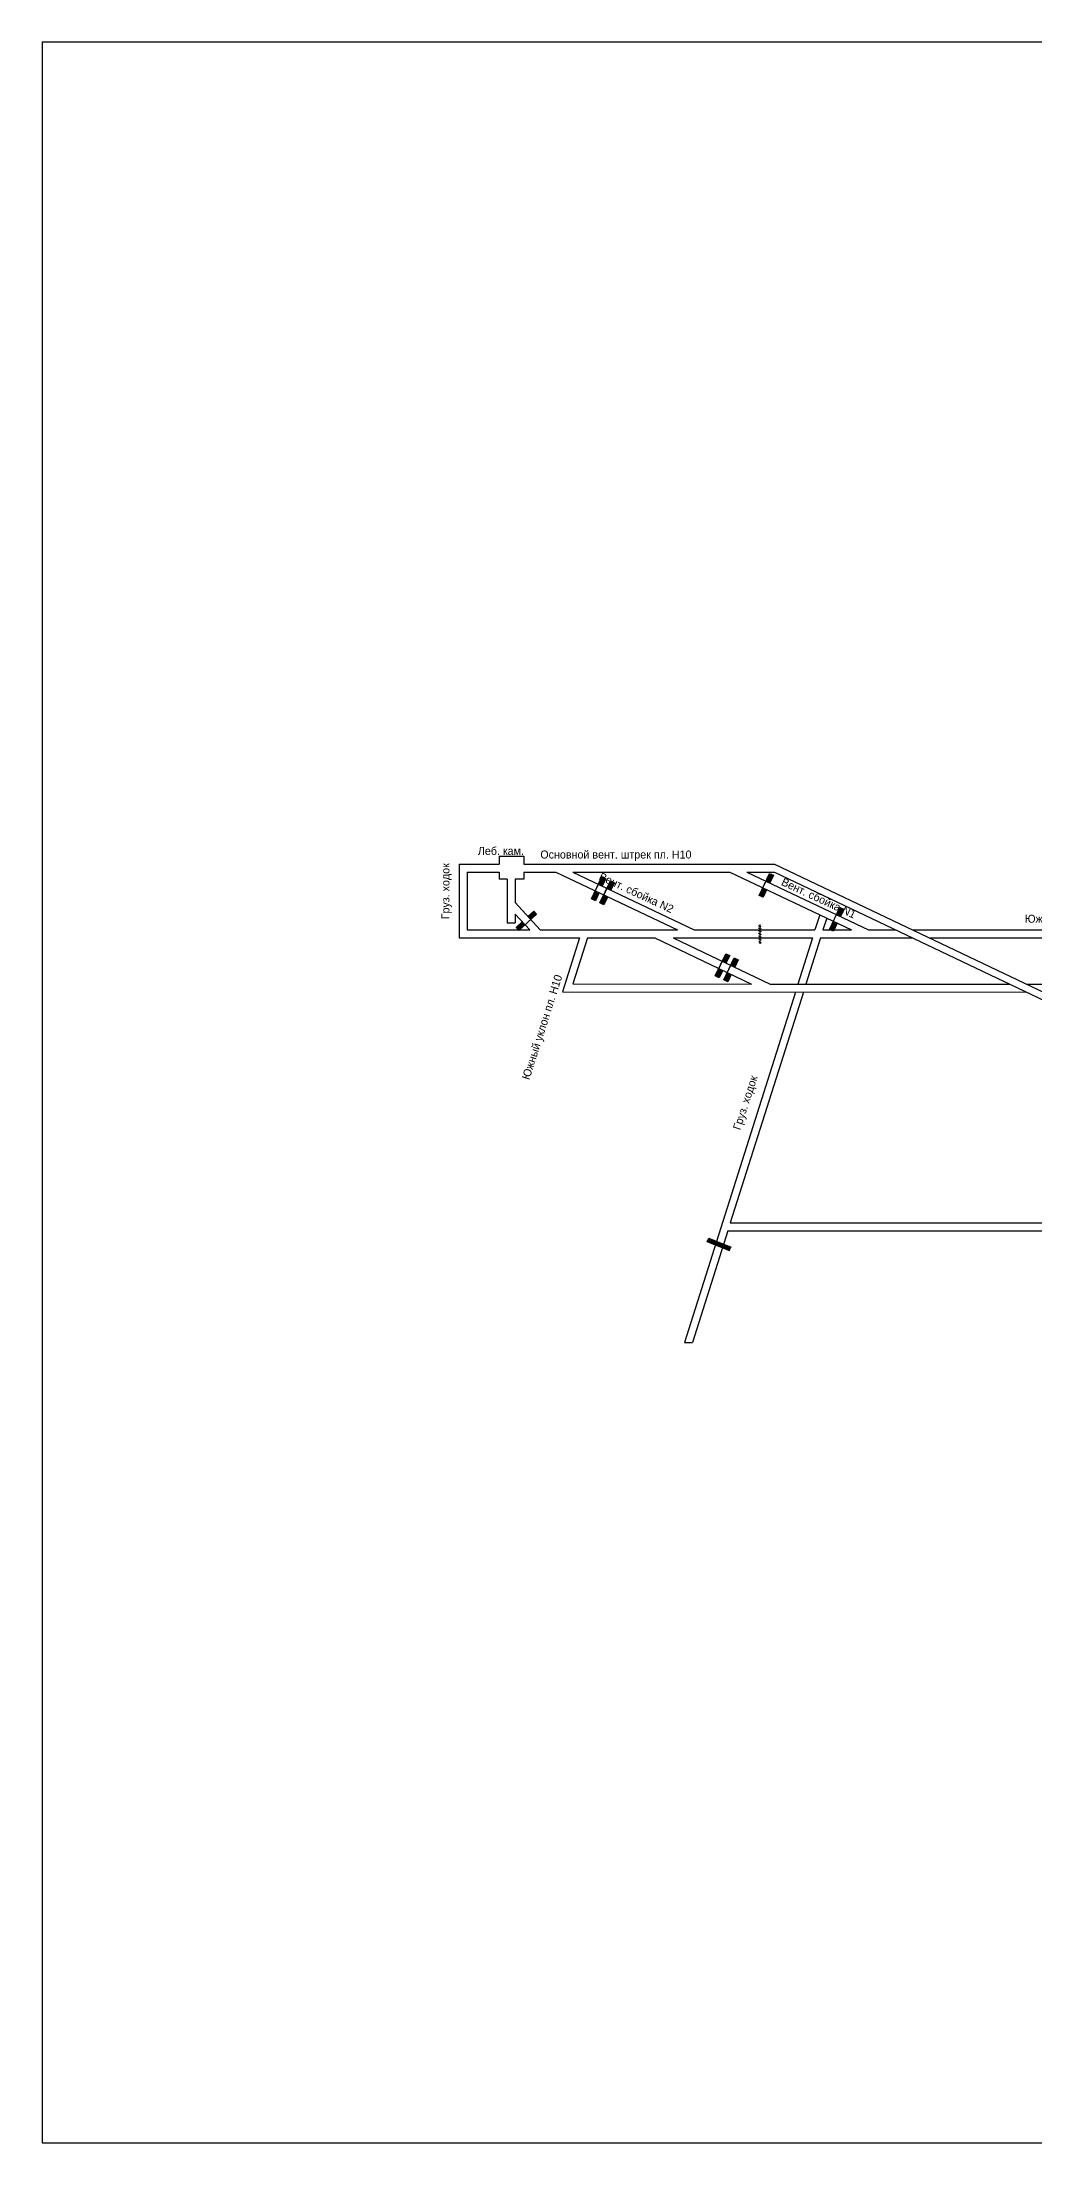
# Model space of a CAD drawing. Header units: millimetres. Extents: x -1405 to 845, y -609 to 518.
# Drawn here: x -1405 to -909, y -571 to 479 of the extents above; entities that cross this region are included whole.
import ezdxf

# ---------------------------------------------------------------- set-up
doc = ezdxf.new("R2010")
doc.units = ezdxf.units.MM
doc.layers.add('Двери', color=7, linetype='Continuous')
doc.layers.add('Перемычки', color=7, linetype='Continuous')

msp = doc.modelspace()

# ---------------------------------------------------------------- hatches: boundary and pattern name
at = {"layer": 'Двери'}
h = msp.add_hatch(color=256, dxfattribs=at)
h.paths.add_polyline_path([(-1040.9, 58.4), (-1039.1, 62.1), (-1041.1, 63), (-1042.8, 59.3), (-1042.7, 59.3), (-1041, 62.9), (-1039.2, 62), (-1040.9, 58.4)])
h.paths.add_polyline_path([(-1044.5, 55.7), (-1042.7, 59.3), (-1042.8, 59.3), (-1044.6, 55.7)])
h.paths.add_polyline_path([(-1044.3, 51.1), (-1042.6, 54.8), (-1042.7, 54.8), (-1044.4, 51.2), (-1046.2, 52.1), (-1044.5, 55.7), (-1044.6, 55.7), (-1046.3, 52)])
h = msp.add_hatch(color=256, dxfattribs=at)
h.paths.add_polyline_path([(-1124.7, 56.7), (-1122.9, 60.4), (-1124.9, 61.4), (-1126.6, 57.7), (-1126.5, 57.6), (-1124.8, 61.2), (-1123, 60.4), (-1124.7, 56.7)])
h.paths.add_polyline_path([(-1128.3, 54), (-1126.5, 57.6), (-1126.6, 57.7), (-1128.4, 54)])
h.paths.add_polyline_path([(-1128.1, 49.4), (-1126.4, 53.1), (-1126.5, 53.1), (-1128.2, 49.5), (-1130, 50.4), (-1128.3, 54), (-1128.4, 54), (-1130.1, 50.3)])
h = msp.add_hatch(color=3, dxfattribs=at)
h.paths.add_polyline_path([(-1123, 60.4), (-1124.8, 61.2), (-1126.5, 57.6), (-1124.7, 56.7)])
h.paths.add_polyline_path([(-1130, 50.4), (-1128.2, 49.5), (-1126.5, 53.1), (-1128.3, 54)])
h = msp.add_hatch(color=256, dxfattribs=at)
h.paths.add_polyline_path([(-1120.4, 54.7), (-1118.6, 58.4), (-1120.6, 59.3), (-1122.4, 55.6), (-1122.3, 55.6), (-1120.5, 59.2), (-1118.7, 58.3), (-1120.5, 54.7)])
h.paths.add_polyline_path([(-1124, 52), (-1122.3, 55.6), (-1122.4, 55.6), (-1124.1, 52)])
h.paths.add_polyline_path([(-1123.9, 47.4), (-1122.1, 51.1), (-1122.2, 51.1), (-1123.9, 47.5), (-1125.7, 48.3), (-1124, 52), (-1124.1, 52), (-1125.8, 48.3)])
h = msp.add_hatch(color=3, dxfattribs=at)
h.paths.add_polyline_path([(-1118.7, 58.3), (-1120.5, 59.2), (-1122.3, 55.6), (-1120.5, 54.7)])
h.paths.add_polyline_path([(-1125.7, 48.3), (-1123.9, 47.5), (-1122.2, 51.1), (-1124, 52)])
h = msp.add_hatch(color=3, dxfattribs=at)
h.paths.add_polyline_path([(-1039.2, 62), (-1041, 62.9), (-1042.7, 59.3), (-1040.9, 58.4)])
h.paths.add_polyline_path([(-1046.2, 52.1), (-1044.4, 51.2), (-1042.7, 54.8), (-1044.5, 55.7)])
h = msp.add_hatch(color=256, dxfattribs=at)
h.paths.add_polyline_path([(-1161.8, 41.5), (-1158.8, 44.3), (-1157.3, 42.7), (-1160.3, 39.9), (-1160.4, 40), (-1157.5, 42.7), (-1158.8, 44.2), (-1161.8, 41.5)])
h.paths.add_polyline_path([(-1163.4, 37.3), (-1160.4, 40), (-1160.3, 39.9), (-1163.3, 37.2)])
h.paths.add_polyline_path([(-1167.8, 36.1), (-1164.8, 38.9), (-1164.7, 38.8), (-1167.7, 36.1), (-1166.3, 34.6), (-1163.4, 37.3), (-1163.3, 37.2), (-1166.4, 34.5)])
h = msp.add_hatch(color=3, dxfattribs=at)
h.paths.add_polyline_path([(-1158.8, 44.2), (-1157.5, 42.7), (-1160.4, 40), (-1161.8, 41.5)])
h.paths.add_polyline_path([(-1166.3, 34.6), (-1167.7, 36.1), (-1164.7, 38.8), (-1163.4, 37.3)])
h = msp.add_hatch(color=256, dxfattribs=at)
h.paths.add_polyline_path([(-1005.7, 41.5), (-1004, 45.2), (-1006, 46.1), (-1007.7, 42.4), (-1007.6, 42.4), (-1005.9, 46), (-1004.1, 45.1), (-1005.8, 41.5)])
h.paths.add_polyline_path([(-1009.4, 38.8), (-1007.6, 42.4), (-1007.7, 42.4), (-1009.4, 38.8)])
h.paths.add_polyline_path([(-1009.2, 34.2), (-1007.5, 37.9), (-1007.5, 37.9), (-1009.3, 34.3), (-1011.1, 35.1), (-1009.4, 38.8), (-1009.4, 38.8), (-1011.2, 35.1)])
h = msp.add_hatch(color=3, dxfattribs=at)
h.paths.add_polyline_path([(-1004.1, 45.1), (-1005.9, 46), (-1007.6, 42.4), (-1005.8, 41.5)])
h.paths.add_polyline_path([(-1011.1, 35.1), (-1009.3, 34.3), (-1007.5, 37.9), (-1009.4, 38.8)])
h = msp.add_hatch(color=256, dxfattribs=at)
h.paths.add_polyline_path([(-1062.8, 18.3), (-1061, 22), (-1063, 22.9), (-1064.8, 19.2), (-1064.7, 19.2), (-1063, 22.8), (-1061.2, 21.9), (-1062.9, 18.3)])
h.paths.add_polyline_path([(-1066.4, 15.5), (-1064.7, 19.2), (-1064.8, 19.2), (-1066.5, 15.6)])
h.paths.add_polyline_path([(-1066.3, 10.9), (-1064.5, 14.6), (-1064.6, 14.7), (-1066.3, 11.1), (-1068.1, 11.9), (-1066.4, 15.5), (-1066.5, 15.6), (-1068.3, 11.9)])
h = msp.add_hatch(color=3, dxfattribs=at)
h.paths.add_polyline_path([(-1061.2, 21.9), (-1063, 22.8), (-1064.7, 19.2), (-1062.9, 18.3)])
h.paths.add_polyline_path([(-1068.1, 11.9), (-1066.3, 11.1), (-1064.6, 14.7), (-1066.4, 15.5)])
h = msp.add_hatch(color=256, dxfattribs=at)
h.paths.add_polyline_path([(-1058.5, 16.2), (-1056.8, 19.9), (-1058.7, 20.9), (-1060.5, 17.2), (-1060.4, 17.1), (-1058.7, 20.7), (-1056.9, 19.9), (-1058.6, 16.3)])
h.paths.add_polyline_path([(-1062.1, 13.5), (-1060.4, 17.1), (-1060.5, 17.2), (-1062.2, 13.5)])
h.paths.add_polyline_path([(-1062, 8.9), (-1060.3, 12.6), (-1060.3, 12.6), (-1062.1, 9), (-1063.9, 9.9), (-1062.1, 13.5), (-1062.2, 13.5), (-1064, 9.8)])
h = msp.add_hatch(color=3, dxfattribs=at)
h.paths.add_polyline_path([(-1056.9, 19.9), (-1058.7, 20.7), (-1060.4, 17.1), (-1058.6, 16.3)])
h.paths.add_polyline_path([(-1063.9, 9.9), (-1062.1, 9), (-1060.3, 12.6), (-1062.1, 13.5)])
at = {"layer": 'Перемычки'}
h = msp.add_hatch(color=256, dxfattribs=at)
h.paths.add_polyline_path([(-1072.3, -121.2), (-1068.5, -122.7), (-1068.5, -122.6), (-1072.2, -121.1), (-1071.4, -119.3), (-1067.7, -120.8), (-1067.7, -120.7), (-1071.5, -119.2)])
h.paths.add_polyline_path([(-1068.5, -122.6), (-1068.5, -122.7), (-1061, -125.8), (-1060.2, -123.7), (-1067.7, -120.7), (-1067.7, -120.8), (-1060.3, -123.8), (-1061, -125.6)])
h = msp.add_hatch(color=3, dxfattribs=at)
h.paths.add_polyline_path([(-1071.4, -119.3), (-1072.2, -121.1), (-1068.5, -122.6), (-1067.7, -120.8)])
h.paths.add_polyline_path([(-1064.8, -124.1), (-1064, -122.3), (-1067.7, -120.8), (-1068.5, -122.6)])
h.paths.add_polyline_path([(-1064.8, -124.1), (-1061, -125.6), (-1060.3, -123.8), (-1064, -122.3)])

# ---------------------------------------------------------------- linework, layer by layer
for p, q in [((-1404.5, 478.6), (-1404.5, -571.4)), ((-1404.5, 478.6), (845.5, 478.6)), ((-1196.2, 67.7), (-1176.1, 67.7)), ((-1196.2, 67.7), (-1196.2, 30.8)), ((-1192.2, 63.7), (-1192.2, 34.8)), ((-1192.2, 63.7), (-1176.1, 63.7)), ((-1176.1, 71.6), (-1163.8, 71.6)), ((-1176.1, 71.6), (-1176.1, 67.7)), ((-1176.1, 63.7), (-1176.1, 60.1)), ((-1163.8, 71.6), (-1163.8, 67.7)), ((-1163.8, 67.7), (-1038.6, 67.7)), ((-1163.8, 63.7), (-1147.8, 63.7)), ((-1163.8, 63.7), (-1163.8, 60.1)), ((-1147.8, 63.7), (-1087.1, 34.8)), ((-1139.4, 63.7), (-1078.7, 34.8)), ((-1139.4, 63.7), (-1060.9, 63.7)), ((-1067.4, 63.7), (-1060.9, 63.7)), ((-1060.9, 63.7), (-1000.1, 34.8)), ((-1052.5, 63.7), (-991.7, 34.8)), ((-1052.5, 63.7), (-1038.6, 63.7)), ((-1044.8, 63.7), (-1038.6, 63.7)), ((-1038.6, 67.7), (-870.8, -12.3)), ((-1038.6, 63.7), (-517.2, -184.9)), ((-1172.1, 60.1), (-1176.1, 60.1)), ((-1172.1, 60.1), (-1172.1, 38.4)), ((-1168.1, 60.1), (-1168.1, 48.5)), ((-1163.8, 60.1), (-1168.1, 60.1)), ((-1168.1, 48.5), (-1155.7, 34.8)), ((-1168.1, 42.7), (-1160.9, 34.8)), ((-1168.1, 42.7), (-1168.1, 38.4)), ((-1016, 42.4), (-1018.4, 34.8)), ((-1192.2, 34.8), (-1160.9, 34.8)), ((-1172.1, 38.4), (-1168.1, 38.4)), ((-1168.1, 38.4), (-1168.1, 38.4)), ((-1155.7, 34.8), (-1087.1, 34.8)), ((-1078.7, 34.8), (-1018.4, 34.8)), ((-1046.8, 37.1), (-1045.4, 36.5)), ((-1046.7, 35.9), (-1045.3, 35.3)), ((-1046.7, 34.6), (-1045.3, 34)), ((-1046.7, 33.2), (-1045.3, 32.6)), ((-1046.6, 31.8), (-1045.2, 31.2)), ((-1046, 37.5), (-1046, 27.8)), ((-1012.5, 40.7), (-1014.4, 34.8)), ((-1014.4, 34.8), (-1000.1, 34.8)), ((-1006.6, 34.8), (-1000.1, 34.8)), ((-991.7, 34.8), (-977.9, 34.8)), ((-969.5, 34.8), (-710.6, 34.8)), ((-1196.2, 30.8), (-1136, 30.8)), ((-1136, 30.8), (-1144.6, 3.8)), ((-1132, 30.8), (-1139.3, 7.8)), ((-1132, 30.8), (-1098.4, 30.8)), ((-1098.4, 30.8), (-1050.1, 7.7)), ((-1089.2, 30.8), (-1040.8, 7.7)), ((-1089.2, 30.8), (-1019.7, 30.8)), ((-1046.6, 30.4), (-1045.2, 29.8)), ((-1046.6, 29), (-1045.2, 28.4)), ((-1019.7, 30.8), (-1027, 7.7)), ((-1015.7, 30.8), (-1023, 7.7)), ((-1015.7, 30.8), (-969.5, 30.8)), ((-961.1, 30.8), (-843.7, 30.8)), ((-1144.6, 3.8), (-912.8, 3.7)), ((-1139.3, 7.8), (-1050.1, 7.7)), ((-1028.2, 3.7), (-1083.6, -171.3)), ((-1024.2, 3.7), (-1060.7, -111.5)), ((-1040.8, 7.7), (-921.2, 7.7)), ((-912.8, 7.7), (-795.3, 7.7)), ((-1060.7, -111.5), (-870.7, -111.6)), ((-1062, -115.5), (-1079.6, -171.3)), ((-1062, -115.5), (-872, -115.6)), ((-1083.6, -171.3), (-1079.6, -171.3)), ((-1404.5, -571.4), (845.5, -571.4))]:
    msp.add_line(p, q)
at = {"layer": 'Двери'}
for points in [[(-1042.6, 54.8), (-1044.3, 51.1), (-1046.3, 52), (-1041.1, 63), (-1039.1, 62.1), (-1040.9, 58.4)], [(-1126.4, 53.1), (-1128.1, 49.4), (-1130.1, 50.3), (-1124.9, 61.4), (-1122.9, 60.4), (-1124.7, 56.7)], [(-1126.5, 53.1), (-1128.2, 49.5), (-1130, 50.4), (-1124.8, 61.2), (-1123, 60.4), (-1124.7, 56.7)], [(-1122.1, 51.1), (-1123.9, 47.4), (-1125.8, 48.3), (-1120.6, 59.3), (-1118.6, 58.4), (-1120.4, 54.7)], [(-1122.2, 51.1), (-1123.9, 47.5), (-1125.7, 48.3), (-1120.5, 59.2), (-1118.7, 58.3), (-1120.5, 54.7)], [(-1042.7, 54.8), (-1044.4, 51.2), (-1046.2, 52.1), (-1041, 62.9), (-1039.2, 62), (-1040.9, 58.4)], [(-1164.7, 38.8), (-1167.7, 36.1), (-1166.3, 34.6), (-1157.5, 42.7), (-1158.8, 44.2), (-1161.8, 41.5)], [(-1007.5, 37.9), (-1009.2, 34.2), (-1011.2, 35.1), (-1006, 46.1), (-1004, 45.2), (-1005.7, 41.5)], [(-1007.5, 37.9), (-1009.3, 34.3), (-1011.1, 35.1), (-1005.9, 46), (-1004.1, 45.1), (-1005.8, 41.5)], [(-1064.5, 14.6), (-1066.3, 10.9), (-1068.3, 11.9), (-1063, 22.9), (-1061, 22), (-1062.8, 18.3)], [(-1064.6, 14.7), (-1066.3, 11.1), (-1068.1, 11.9), (-1063, 22.8), (-1061.2, 21.9), (-1062.9, 18.3)], [(-1060.3, 12.6), (-1062, 8.9), (-1064, 9.8), (-1058.7, 20.9), (-1056.8, 19.9), (-1058.5, 16.2)], [(-1060.3, 12.6), (-1062.1, 9), (-1063.9, 9.9), (-1058.7, 20.7), (-1056.9, 19.9), (-1058.6, 16.3)]]:
    msp.add_lwpolyline(points, dxfattribs=at)
at = {"layer": 'Перемычки'}
msp.add_lwpolyline([(-1061, -125.6), (-1072.2, -121.1), (-1071.4, -119.3), (-1060.3, -123.8)], dxfattribs=at)

# ---------------------------------------------------------------- texts
for s, p in [('Леб. кам.', (-1186.8, 72.3)), ('Основной вент. штрек пл. Н10', (-1155.6, 70.5)), ('Южный магистральный откат. штрек пл. Н10', (-913.6, 38.4))]:
    msp.add_text(s, height=4).set_placement(p)
for s, rotation, p in [('Груз. ходок', 90, (-1201, 40.1)), ('Вент. сбойка N2', 335, (-1126.7, 60.1)), ('Вент. сбойка N1', 335, (-1035.6, 57.4)), ('Южный уклон пл. Н10', 72.3615, (-1161.1, -40.4)), ('Груз. ходок', 72, (-1055.7, -65.5))]:
    msp.add_text(s, height=4, rotation=rotation).set_placement(p)

doc.saveas('drawing.dxf')
